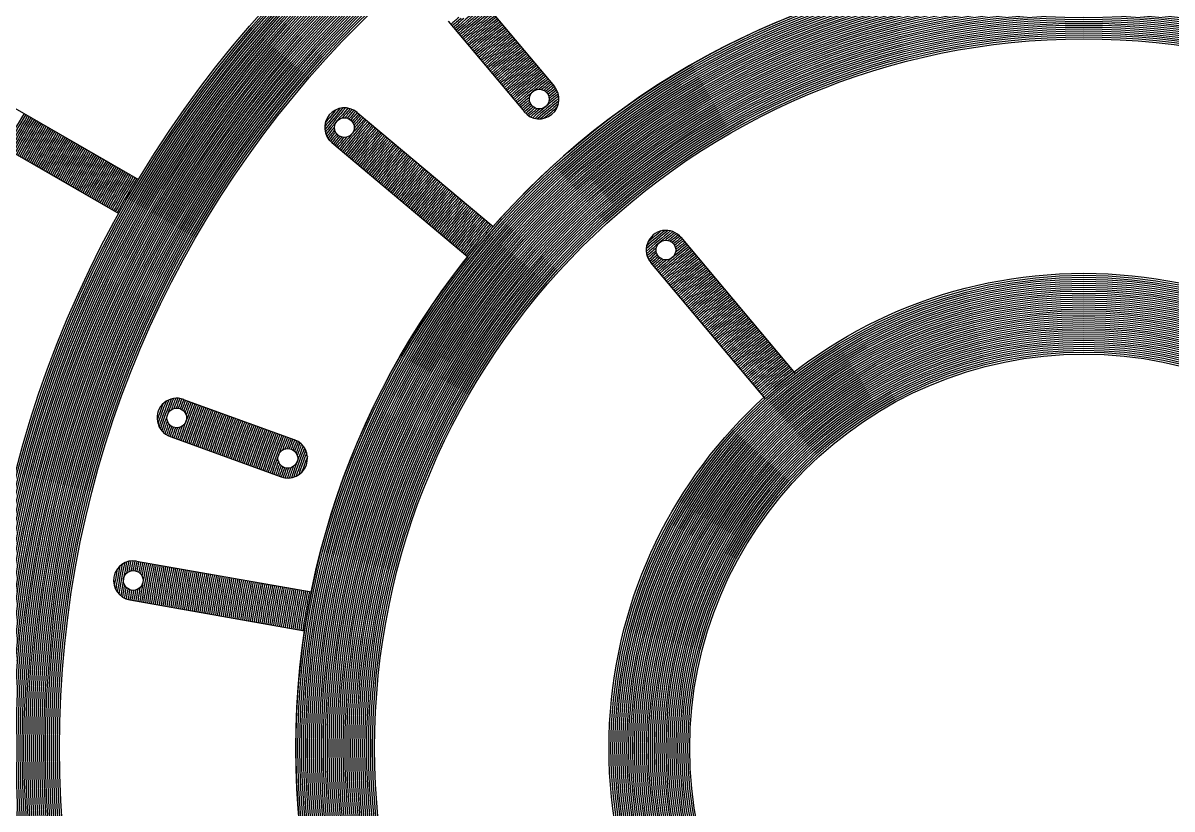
# Model space of a CAD drawing. Header units: millimetres. Extents: x 0 to 2404, y 0 to 1600.
# Drawn here: x 2327.41 to 2356.57, y 1483.18 to 1503.13 of the extents above; entities that cross this region are included whole.
import ezdxf

# ---------------------------------------------------------------- set-up
doc = ezdxf.new("R2010")
doc.units = ezdxf.units.MM

msp = doc.modelspace()

# ---------------------------------------------------------------- linework, layer by layer
for p, q in [((2338.968, 1503.819), (2340.9, 1501.516)), ((2338.202, 1503.176), (2340.134, 1500.873)), ((2324.272, 1502.662), (2330.339, 1499.16)), ((2323.772, 1501.796), (2329.839, 1498.294)), ((2335.887, 1500.861), (2339.339, 1497.964)), ((2335.244, 1500.095), (2338.696, 1497.198)), ((2344.106, 1497.696), (2347.01, 1494.235)), ((2343.339, 1497.054), (2346.244, 1493.593)), ((2331.482, 1493.579), (2334.306, 1492.551)), ((2331.14, 1492.639), (2333.964, 1491.611)), ((2330.292, 1489.476), (2334.73, 1488.694)), ((2330.119, 1488.491), (2334.557, 1487.709))]:
    msp.add_line(p, q)
for centre, radius in [((2354.333, 1484.729), 46), ((2354.333, 1484.729), 45.95), ((2354.333, 1484.729), 45.9), ((2354.333, 1484.729), 45.85), ((2354.333, 1484.729), 45.8), ((2354.333, 1484.729), 45.75), ((2354.333, 1484.729), 45.7), ((2354.333, 1484.729), 45.65), ((2354.333, 1484.729), 45.6), ((2354.333, 1484.729), 45.55), ((2354.333, 1484.729), 45.5), ((2354.333, 1484.729), 45.45), ((2354.333, 1484.729), 45.4), ((2354.333, 1484.729), 45.35), ((2354.333, 1484.729), 45.3), ((2354.333, 1484.729), 45.25), ((2354.333, 1484.729), 45.2), ((2354.333, 1484.729), 45.15), ((2354.333, 1484.729), 45.1), ((2354.333, 1484.729), 45.05), ((2354.333, 1484.729), 45), ((2354.333, 1484.729), 44.95), ((2354.333, 1484.729), 44.9), ((2354.333, 1484.729), 44.85), ((2354.333, 1484.729), 44.8), ((2354.333, 1484.729), 44.75), ((2354.333, 1484.729), 44.7), ((2354.333, 1484.729), 44.65), ((2354.333, 1484.729), 44.6), ((2354.333, 1484.729), 44.55), ((2354.333, 1484.729), 44.5), ((2354.333, 1484.729), 44.45), ((2354.333, 1484.729), 44.4), ((2354.333, 1484.729), 44.35), ((2354.333, 1484.729), 44.3), ((2354.333, 1484.729), 44.25), ((2354.333, 1484.729), 44.2), ((2354.333, 1484.729), 44.15), ((2354.333, 1484.729), 44.1), ((2354.333, 1484.729), 44.05), ((2354.333, 1484.729), 44), ((2354.333, 1484.729), 28), ((2354.333, 1484.729), 27.95), ((2354.333, 1484.729), 27.9), ((2354.333, 1484.729), 27.85), ((2354.333, 1484.729), 27.8), ((2354.333, 1484.729), 27.75), ((2354.333, 1484.729), 27.7), ((2354.333, 1484.729), 27.65), ((2354.333, 1484.729), 27.6), ((2354.333, 1484.729), 27.55), ((2354.333, 1484.729), 27.5), ((2354.333, 1484.729), 27.45), ((2354.333, 1484.729), 27.4), ((2354.333, 1484.729), 27.35), ((2354.333, 1484.729), 27.3), ((2354.333, 1484.729), 27.25), ((2354.333, 1484.729), 27.2), ((2354.333, 1484.729), 27.15), ((2354.333, 1484.729), 27.1), ((2354.333, 1484.729), 27.05), ((2354.333, 1484.729), 27), ((2354.333, 1484.729), 26.95), ((2354.333, 1484.729), 26.9), ((2354.333, 1484.729), 26.85), ((2354.333, 1484.729), 26.8), ((2354.333, 1484.729), 26.75), ((2354.333, 1484.729), 26.7), ((2354.333, 1484.729), 26.65), ((2354.333, 1484.729), 26.6), ((2354.333, 1484.729), 26.55), ((2354.333, 1484.729), 26.5), ((2354.333, 1484.729), 26.45), ((2354.333, 1484.729), 26.4), ((2354.333, 1484.729), 26.35), ((2354.333, 1484.729), 26.3), ((2354.333, 1484.729), 26.25), ((2354.333, 1484.729), 26.2), ((2354.333, 1484.729), 26.15), ((2354.333, 1484.729), 26.1), ((2354.333, 1484.729), 26.05), ((2354.333, 1484.729), 26), ((2354.333, 1484.729), 20), ((2354.333, 1484.729), 19.95), ((2354.333, 1484.729), 19.9), ((2354.333, 1484.729), 19.85), ((2354.333, 1484.729), 19.8), ((2354.333, 1484.729), 19.75), ((2354.333, 1484.729), 19.7), ((2354.333, 1484.729), 19.65), ((2354.333, 1484.729), 19.6), ((2354.333, 1484.729), 19.55), ((2354.333, 1484.729), 19.5), ((2354.333, 1484.729), 19.45), ((2354.333, 1484.729), 19.4), ((2354.333, 1484.729), 19.35), ((2354.333, 1484.729), 19.3), ((2354.333, 1484.729), 19.25), ((2354.333, 1484.729), 19.2), ((2354.333, 1484.729), 19.15), ((2354.333, 1484.729), 19.1), ((2354.333, 1484.729), 19.05), ((2354.333, 1484.729), 19), ((2354.333, 1484.729), 18.95), ((2354.333, 1484.729), 18.9), ((2354.333, 1484.729), 18.85), ((2354.333, 1484.729), 18.8), ((2354.333, 1484.729), 18.75), ((2354.333, 1484.729), 18.7), ((2354.333, 1484.729), 18.65), ((2354.333, 1484.729), 18.6), ((2354.333, 1484.729), 18.55), ((2354.333, 1484.729), 18.5), ((2354.333, 1484.729), 18.45), ((2354.333, 1484.729), 18.4), ((2354.333, 1484.729), 18.35), ((2354.333, 1484.729), 18.3), ((2354.333, 1484.729), 18.25), ((2354.333, 1484.729), 18.2), ((2354.333, 1484.729), 18.15), ((2354.333, 1484.729), 18.1), ((2354.333, 1484.729), 18.05), ((2354.333, 1484.729), 18), ((2340.513, 1501.199), 0.25), ((2335.565, 1500.478), 0.25), ((2343.727, 1497.369), 0.25), ((2354.333, 1484.729), 12.05), ((2354.333, 1484.729), 12.05), ((2354.333, 1484.729), 12), ((2354.333, 1484.729), 11.95), ((2354.333, 1484.729), 11.9), ((2354.333, 1484.729), 11.85), ((2354.333, 1484.729), 11.8), ((2354.333, 1484.729), 11.75), ((2354.333, 1484.729), 11.7), ((2354.333, 1484.729), 11.65), ((2354.333, 1484.729), 11.6), ((2354.333, 1484.729), 11.55), ((2354.333, 1484.729), 11.5), ((2354.333, 1484.729), 11.45), ((2354.333, 1484.729), 11.4), ((2354.333, 1484.729), 11.35), ((2354.333, 1484.729), 11.3), ((2354.333, 1484.729), 11.25), ((2354.333, 1484.729), 11.2), ((2354.333, 1484.729), 11.15), ((2354.333, 1484.729), 11.1), ((2354.333, 1484.729), 11.05), ((2354.333, 1484.729), 11), ((2354.333, 1484.729), 10.95), ((2354.333, 1484.729), 10.9), ((2354.333, 1484.729), 10.85), ((2354.333, 1484.729), 10.8), ((2354.333, 1484.729), 10.75), ((2354.333, 1484.729), 10.7), ((2354.333, 1484.729), 10.65), ((2354.333, 1484.729), 10.6), ((2354.333, 1484.729), 10.55), ((2354.333, 1484.729), 10.5), ((2354.333, 1484.729), 10.45), ((2354.333, 1484.729), 10.4), ((2354.333, 1484.729), 10.35), ((2354.333, 1484.729), 10.3), ((2354.333, 1484.729), 10.25), ((2354.333, 1484.729), 10.2), ((2354.333, 1484.729), 10.15), ((2354.333, 1484.729), 10.1), ((2354.333, 1484.729), 10.05), ((2354.333, 1484.729), 10), ((2331.311, 1493.109), 0.25), ((2334.13, 1492.083), 0.25), ((2330.206, 1488.984), 0.25)]:
    msp.add_circle(centre, radius)
for centre, radius, start, end in [((2354.333, 1484.729), 50, 95.7392, 84.2608), ((2354.333, 1484.729), 20, 141.4325, 138.5675), ((2354.333, 1484.729), 24.25, 128.8186, 131.1814), ((2354.333, 1484.729), 24.2, 128.8161, 131.1839), ((2354.333, 1484.729), 24.15, 128.8137, 131.1863), ((2354.333, 1484.729), 24.1, 128.8112, 131.1888), ((2354.333, 1484.729), 24.4, 130.5369, 131.1742), ((2354.333, 1484.729), 24.35, 130.4692, 131.1766), ((2354.333, 1484.729), 24.3, 130.3522, 131.179), ((2354.333, 1484.729), 24.05, 128.8087, 131.1913), ((2354.333, 1484.729), 24, 128.8063, 131.1937), ((2354.333, 1484.729), 23.95, 128.8038, 131.1962), ((2354.333, 1484.729), 23.9, 128.8013, 131.1987), ((2354.333, 1484.729), 23.85, 128.7987, 131.2013), ((2354.333, 1484.729), 23.8, 128.7962, 131.2038), ((2354.333, 1484.729), 23.75, 128.7937, 131.2063), ((2354.333, 1484.729), 23.7, 128.7911, 131.2089), ((2354.333, 1484.729), 23.65, 128.7886, 131.2114), ((2354.333, 1484.729), 23.6, 128.786, 131.214), ((2354.333, 1484.729), 23.55, 128.7834, 131.2166), ((2354.333, 1484.729), 23.5, 128.7808, 131.2192), ((2354.333, 1484.729), 23.45, 128.7782, 131.2218), ((2354.333, 1484.729), 23.4, 128.7756, 131.2244), ((2354.333, 1484.729), 23.35, 128.773, 131.227), ((2354.333, 1484.729), 23.3, 128.7704, 131.2296), ((2354.333, 1484.729), 23.25, 128.7677, 131.2323), ((2354.333, 1484.729), 23.2, 128.7651, 131.2349), ((2354.333, 1484.729), 23.15, 128.7624, 131.2376), ((2354.333, 1484.729), 23.1, 128.7597, 131.2403), ((2354.333, 1484.729), 23.05, 128.757, 131.243), ((2354.333, 1484.729), 23, 128.7543, 131.2457), ((2354.333, 1484.729), 22.95, 128.7516, 131.2484), ((2354.333, 1484.729), 22.9, 128.7489, 131.2511), ((2354.333, 1484.729), 22.85, 128.7462, 131.2538), ((2354.333, 1484.729), 22.8, 128.7434, 131.2566), ((2354.333, 1484.729), 22.75, 128.7407, 131.2593), ((2354.333, 1484.729), 22.7, 128.7379, 131.2621), ((2354.333, 1484.729), 22.65, 128.7351, 131.2649), ((2354.333, 1484.729), 22.6, 128.7323, 131.2677), ((2354.333, 1484.729), 22.55, 128.7295, 131.2705), ((2354.333, 1484.729), 22.5, 128.7267, 131.2733), ((2354.333, 1484.729), 22.45, 128.7238, 131.2762), ((2354.333, 1484.729), 22.4, 128.721, 131.279), ((2354.333, 1484.729), 22.35, 128.7181, 131.2819), ((2354.333, 1484.729), 22.3, 128.7152, 131.2848), ((2354.333, 1484.729), 22.25, 128.7123, 131.2877), ((2354.333, 1484.729), 22.2, 128.7094, 131.2906), ((2354.333, 1484.729), 22.15, 128.7065, 131.2935), ((2354.333, 1484.729), 22.1, 128.7036, 131.2964), ((2354.333, 1484.729), 22.05, 128.7007, 131.2993), ((2354.333, 1484.729), 22, 128.6977, 131.3023), ((2354.333, 1484.729), 21.95, 128.6947, 131.3053), ((2354.333, 1484.729), 21.9, 128.6918, 131.3082), ((2354.333, 1484.729), 21.85, 128.6888, 131.3112), ((2354.333, 1484.729), 21.8, 128.6858, 131.3142), ((2354.333, 1484.729), 21.75, 128.6827, 131.3173), ((2340.513, 1501.199), 0.5, 220, 40), ((2354.333, 1484.729), 21.7, 128.6797, 129.6021), ((2354.333, 1484.729), 21.65, 128.6767, 129.4689), ((2354.333, 1484.729), 21.6, 128.6736, 129.3908), ((2354.333, 1484.729), 21.55, 128.6705, 129.348), ((2354.333, 1484.729), 21.5, 128.6674, 129.3338), ((2354.333, 1484.729), 21.45, 128.6726, 129.3465), ((2354.333, 1484.729), 21.7, 130.3979, 131.3203), ((2354.333, 1484.729), 21.65, 130.5311, 131.3233), ((2354.333, 1484.729), 21.25, 128.8393, 131.1607), ((2354.333, 1484.729), 21.2, 128.9265, 131.0735), ((2354.333, 1484.729), 21.15, 129.0406, 130.9594), ((2354.333, 1484.729), 21.4, 128.6914, 129.388), ((2354.333, 1484.729), 21.3, 128.773, 129.5984), ((2354.333, 1484.729), 21.35, 128.7244, 129.4651), ((2335.565, 1500.478), 0.5, 50, 230), ((2354.333, 1484.729), 24.9, 139.3041, 140.6959), ((2354.333, 1484.729), 24.85, 139.1708, 140.8292), ((2354.333, 1484.729), 24.8, 139.0702, 140.9298), ((2354.333, 1484.729), 24.95, 139.4949, 140.5051), ((2354.333, 1484.729), 24.75, 138.9925, 141.0075), ((2354.333, 1484.729), 24.7, 138.9326, 139.6506), ((2354.333, 1484.729), 24.65, 138.8879, 139.5337), ((2354.333, 1484.729), 24.6, 138.8566, 139.4652), ((2354.333, 1484.729), 24.55, 138.8377, 139.4277), ((2354.333, 1484.729), 24.5, 138.8306, 139.4153), ((2354.333, 1484.729), 21.6, 130.6092, 131.3264), ((2354.333, 1484.729), 21.55, 130.652, 131.3295), ((2354.333, 1484.729), 21.5, 130.6662, 131.3326), ((2354.333, 1484.729), 21.45, 130.6535, 131.3274), ((2354.333, 1484.729), 21.4, 130.612, 131.3086), ((2354.333, 1484.729), 21.35, 130.5349, 131.2756), ((2354.333, 1484.729), 21.3, 130.4016, 131.227), ((2354.333, 1484.729), 21.1, 129.193, 130.807), ((2354.333, 1484.729), 21.05, 129.413, 130.587), ((2354.333, 1484.729), 31.35, 149.0862, 150.9138), ((2354.333, 1484.729), 31.3, 149.0847, 150.9153), ((2354.333, 1484.729), 31.25, 149.0832, 150.9168), ((2354.333, 1484.729), 31.2, 149.0818, 150.9182), ((2354.333, 1484.729), 31.15, 149.0803, 150.9197), ((2354.333, 1484.729), 31.1, 149.0788, 150.9212), ((2354.333, 1484.729), 31.05, 149.0773, 150.9227), ((2354.333, 1484.729), 31, 149.0758, 150.9242), ((2354.333, 1484.729), 30.95, 149.0743, 150.9257), ((2354.333, 1484.729), 30.9, 149.0728, 150.9272), ((2354.333, 1484.729), 30.85, 149.0713, 150.9287), ((2354.333, 1484.729), 24.25, 138.8186, 141.1814), ((2354.333, 1484.729), 24.2, 138.8161, 141.1839), ((2354.333, 1484.729), 24.15, 138.8137, 141.1863), ((2354.333, 1484.729), 24.1, 138.8112, 141.1888), ((2354.333, 1484.729), 24.05, 138.8087, 141.1913), ((2354.333, 1484.729), 24.45, 138.8282, 139.4266), ((2354.333, 1484.729), 24.4, 138.8258, 139.4631), ((2354.333, 1484.729), 24.35, 138.8234, 139.5308), ((2354.333, 1484.729), 24.3, 138.821, 139.6478), ((2354.333, 1484.729), 30.8, 149.0698, 150.9302), ((2354.333, 1484.729), 30.75, 149.0683, 150.9317), ((2354.333, 1484.729), 30.7, 149.0668, 150.9332), ((2354.333, 1484.729), 30.65, 149.0653, 150.9347), ((2354.333, 1484.729), 30.6, 149.0638, 150.9362), ((2354.333, 1484.729), 30.55, 149.0622, 150.9378), ((2354.333, 1484.729), 30.5, 149.0607, 150.9393), ((2354.333, 1484.729), 30.45, 149.0591, 150.9409), ((2354.333, 1484.729), 30.4, 149.0576, 150.9424), ((2354.333, 1484.729), 30.35, 149.056, 150.944), ((2354.333, 1484.729), 30.3, 149.0545, 150.9455), ((2354.333, 1484.729), 30.25, 149.0529, 150.9471), ((2354.333, 1484.729), 24.7, 140.3494, 141.0674), ((2354.333, 1484.729), 24.65, 140.4663, 141.1121), ((2354.333, 1484.729), 24.6, 140.5348, 141.1434), ((2354.333, 1484.729), 24.55, 140.5723, 141.1623), ((2354.333, 1484.729), 24.5, 140.5847, 141.1694), ((2354.333, 1484.729), 24, 138.8063, 141.1937), ((2354.333, 1484.729), 23.95, 138.8038, 141.1962), ((2354.333, 1484.729), 23.9, 138.8013, 141.1987), ((2354.333, 1484.729), 23.85, 138.7987, 141.2013), ((2354.333, 1484.729), 23.8, 138.7962, 141.2038), ((2354.333, 1484.729), 23.75, 138.7937, 141.2063), ((2354.333, 1484.729), 23.7, 138.7911, 141.2089), ((2354.333, 1484.729), 23.65, 138.7886, 141.2114), ((2354.333, 1484.729), 23.6, 138.786, 141.214), ((2354.333, 1484.729), 30.2, 149.0514, 150.9486), ((2354.333, 1484.729), 30.15, 149.0498, 150.9502), ((2354.333, 1484.729), 30.1, 149.0482, 150.9518), ((2354.333, 1484.729), 30.05, 149.0466, 150.9534), ((2354.333, 1484.729), 30, 149.045, 150.955), ((2354.333, 1484.729), 29.95, 149.0434, 150.9566), ((2354.333, 1484.729), 29.9, 149.0418, 150.9582), ((2354.333, 1484.729), 29.85, 149.0402, 150.9598), ((2354.333, 1484.729), 29.8, 149.0386, 150.9614), ((2354.333, 1484.729), 29.75, 149.037, 150.963), ((2354.333, 1484.729), 29.7, 149.0354, 150.9646), ((2354.333, 1484.729), 29.65, 149.0338, 150.9662), ((2354.333, 1484.729), 24.45, 140.5734, 141.1718), ((2354.333, 1484.729), 24.4, 140.5369, 141.1742), ((2354.333, 1484.729), 24.35, 140.4692, 141.1766), ((2354.333, 1484.729), 24.3, 140.3522, 141.179), ((2354.333, 1484.729), 23.55, 138.7834, 141.2166), ((2354.333, 1484.729), 23.5, 138.7808, 141.2192), ((2354.333, 1484.729), 23.45, 138.7782, 141.2218), ((2354.333, 1484.729), 23.4, 138.7756, 141.2244), ((2354.333, 1484.729), 23.35, 138.773, 141.227), ((2354.333, 1484.729), 23.3, 138.7704, 141.2296), ((2354.333, 1484.729), 23.25, 138.7677, 141.2323), ((2354.333, 1484.729), 23.2, 138.7651, 141.2349), ((2354.333, 1484.729), 23.15, 138.7624, 141.2376), ((2354.333, 1484.729), 29.6, 149.0321, 150.9679), ((2354.333, 1484.729), 29.55, 149.0305, 150.9695), ((2354.333, 1484.729), 29.5, 149.0288, 150.9712), ((2354.333, 1484.729), 29.45, 149.0272, 150.9728), ((2354.333, 1484.729), 29.4, 149.0255, 150.9745), ((2354.333, 1484.729), 29.35, 149.0239, 150.9761), ((2354.333, 1484.729), 29.3, 149.0222, 150.9778), ((2354.333, 1484.729), 29.25, 149.0205, 150.9795), ((2354.333, 1484.729), 29.2, 149.0189, 150.9811), ((2354.333, 1484.729), 29.15, 149.0172, 150.9828), ((2354.333, 1484.729), 29.1, 149.0155, 150.9845), ((2354.333, 1484.729), 23.1, 138.7597, 141.2403), ((2354.333, 1484.729), 23.05, 138.757, 141.243), ((2354.333, 1484.729), 23, 138.7543, 141.2457), ((2354.333, 1484.729), 22.95, 138.7516, 141.2484), ((2354.333, 1484.729), 22.9, 138.7489, 141.2511), ((2354.333, 1484.729), 22.85, 138.7462, 141.2538), ((2354.333, 1484.729), 22.8, 138.7434, 141.2566), ((2354.333, 1484.729), 22.75, 138.7407, 141.2593), ((2354.333, 1484.729), 22.7, 138.7379, 141.2621), ((2354.333, 1484.729), 29.05, 149.0138, 150.9862), ((2354.333, 1484.729), 29, 149.0121, 150.9879), ((2354.333, 1484.729), 28.95, 149.0104, 150.9896), ((2354.333, 1484.729), 28.9, 149.0087, 150.9913), ((2354.333, 1484.729), 28.85, 149.007, 150.993), ((2354.333, 1484.729), 28.8, 149.0052, 150.9948), ((2354.333, 1484.729), 28.75, 149.0035, 150.9965), ((2354.333, 1484.729), 28.7, 149.0018, 150.9982), ((2354.333, 1484.729), 28.65, 149, 151), ((2354.333, 1484.729), 28.6, 148.9983, 151.0017), ((2354.333, 1484.729), 28.55, 148.9965, 151.0035), ((2354.333, 1484.729), 28.5, 148.9948, 151.0052), ((2354.333, 1484.729), 22.65, 138.7351, 141.2649), ((2354.333, 1484.729), 22.6, 138.7323, 141.2677), ((2354.333, 1484.729), 22.55, 138.7295, 141.2705), ((2354.333, 1484.729), 22.5, 138.7267, 141.2733), ((2354.333, 1484.729), 22.45, 138.7238, 141.2762), ((2354.333, 1484.729), 22.4, 138.721, 141.279), ((2354.333, 1484.729), 22.35, 138.7181, 141.2819), ((2354.333, 1484.729), 22.3, 138.7152, 141.2848), ((2354.333, 1484.729), 22.25, 138.7123, 141.2877), ((2354.333, 1484.729), 28.45, 148.993, 151.007), ((2354.333, 1484.729), 28.4, 148.9912, 151.0088), ((2354.333, 1484.729), 28.35, 148.9894, 151.0106), ((2354.333, 1484.729), 28.3, 148.9894, 151.0123), ((2354.333, 1484.729), 28.25, 148.9894, 151.0141), ((2354.333, 1484.729), 28.2, 148.9894, 151.0159), ((2354.333, 1484.729), 28.15, 148.9894, 151.0177), ((2354.333, 1484.729), 28.1, 148.9894, 151.0196), ((2354.333, 1484.729), 28.05, 148.9894, 151.0214), ((2354.333, 1484.729), 22.2, 138.7094, 141.2906), ((2354.333, 1484.729), 22.15, 138.7065, 141.2935), ((2354.333, 1484.729), 22.1, 138.7036, 141.2964), ((2354.333, 1484.729), 22.05, 138.7007, 141.2993), ((2354.333, 1484.729), 22, 138.6977, 141.3023), ((2354.333, 1484.729), 21.95, 138.6947, 141.3053), ((2354.333, 1484.729), 21.9, 138.6918, 141.3082), ((2354.333, 1484.729), 21.85, 138.6888, 141.3112), ((2354.333, 1484.729), 21.8, 138.6858, 141.3142), ((2354.333, 1484.729), 21.75, 138.6827, 141.3173), ((2354.333, 1484.729), 21.7, 138.6797, 141.3203), ((2354.333, 1484.729), 21.65, 138.6767, 141.3233), ((2354.333, 1484.729), 21.6, 138.6736, 141.3264), ((2354.333, 1484.729), 21.55, 138.6705, 141.3295), ((2354.333, 1484.729), 21.5, 138.6674, 141.3326), ((2354.333, 1484.729), 21.45, 138.6643, 141.3357), ((2354.333, 1484.729), 21.4, 138.6612, 141.3388), ((2354.333, 1484.729), 21.35, 138.6581, 141.3419), ((2354.333, 1484.729), 21.3, 138.6549, 141.3451), ((2354.333, 1484.729), 21.25, 138.6517, 141.3483), ((2354.333, 1484.729), 21.2, 138.6486, 141.3514), ((2354.333, 1484.729), 21.15, 138.6454, 141.3546), ((2354.333, 1484.729), 21.1, 138.6422, 141.3578), ((2354.333, 1484.729), 21.05, 138.6389, 141.3611), ((2354.333, 1484.729), 21, 138.6357, 141.3643), ((2354.333, 1484.729), 20.95, 138.6324, 141.3676), ((2354.333, 1484.729), 20.9, 138.6292, 141.3708), ((2354.333, 1484.729), 20.85, 138.6259, 141.3741), ((2354.333, 1484.729), 20.8, 138.6226, 141.3774), ((2354.333, 1484.729), 20.75, 138.6192, 141.3808), ((2354.333, 1484.729), 20.7, 138.6159, 141.3841), ((2354.333, 1484.729), 20.65, 138.6126, 141.3874), ((2354.333, 1484.729), 20.6, 138.6092, 141.3908), ((2354.333, 1484.729), 20.55, 138.6058, 141.3942), ((2354.333, 1484.729), 20.5, 138.6024, 141.3976), ((2354.333, 1484.729), 20.45, 138.599, 141.401), ((2354.333, 1484.729), 20.4, 138.5956, 141.4044), ((2354.333, 1484.729), 20.35, 138.5921, 141.4079), ((2354.333, 1484.729), 20.3, 138.5886, 141.4114), ((2354.333, 1484.729), 20.25, 138.5851, 141.4149), ((2354.333, 1484.729), 20.2, 138.5816, 141.4184), ((2354.333, 1484.729), 20.15, 138.5781, 141.4219), ((2354.333, 1484.729), 20.1, 138.5746, 141.4254), ((2354.333, 1484.729), 20.05, 138.571, 141.429), ((2343.727, 1497.369), 0.5, 39.1317, 220.8683), ((2354.333, 1484.729), 16.85, 128.7727, 131.2273), ((2354.333, 1484.729), 16.8, 128.6232, 131.3768), ((2354.333, 1484.729), 16.75, 128.5074, 131.4926), ((2354.333, 1484.729), 16.9, 128.9703, 131.0297), ((2354.333, 1484.729), 16.95, 129.2528, 130.7472), ((2354.333, 1484.729), 16.7, 128.418, 129.4823), ((2354.333, 1484.729), 16.65, 128.3509, 129.3086), ((2354.333, 1484.729), 16.6, 128.3037, 129.2068), ((2354.333, 1484.729), 16.55, 128.2748, 129.1507), ((2354.333, 1484.729), 16.5, 128.2635, 129.1319), ((2354.333, 1484.729), 16.45, 128.2582, 129.1481), ((2354.333, 1484.729), 16.7, 130.5177, 131.582), ((2354.333, 1484.729), 16.65, 130.6914, 131.6491), ((2354.333, 1484.729), 16.25, 128.2368, 131.7632), ((2354.333, 1484.729), 16.2, 128.2313, 131.7687), ((2354.333, 1484.729), 16.15, 128.2259, 131.7741), ((2354.333, 1484.729), 16.1, 128.2203, 131.7797), ((2354.333, 1484.729), 16.4, 128.2529, 129.2019), ((2354.333, 1484.729), 16.3, 128.2422, 129.4759), ((2354.333, 1484.729), 16.35, 128.2476, 129.3023), ((2354.333, 1484.729), 16.6, 130.7932, 131.6963), ((2354.333, 1484.729), 16.55, 130.8493, 131.7252), ((2354.333, 1484.729), 16.5, 130.8681, 131.7365), ((2354.333, 1484.729), 16.45, 130.8519, 131.7418), ((2354.333, 1484.729), 16.4, 130.7981, 131.7471), ((2354.333, 1484.729), 16.35, 130.6977, 131.7524), ((2354.333, 1484.729), 16.3, 130.5241, 131.7578), ((2354.333, 1484.729), 16.05, 128.2148, 131.7852), ((2354.333, 1484.729), 16, 128.2092, 131.7908), ((2354.333, 1484.729), 15.95, 128.2036, 131.7964), ((2354.333, 1484.729), 15.9, 128.1979, 131.8021), ((2354.333, 1484.729), 15.85, 128.1923, 131.8077), ((2354.333, 1484.729), 15.8, 128.1865, 131.8135), ((2354.333, 1484.729), 15.75, 128.1808, 131.8192), ((2354.333, 1484.729), 15.7, 128.175, 131.825), ((2354.333, 1484.729), 15.65, 128.1692, 131.8308), ((2354.333, 1484.729), 15.6, 128.1633, 131.8367), ((2354.333, 1484.729), 15.55, 128.1574, 131.8426), ((2354.333, 1484.729), 15.5, 128.1514, 131.8486), ((2354.333, 1484.729), 15.45, 128.1454, 131.8546), ((2354.333, 1484.729), 15.4, 128.1394, 131.8606), ((2354.333, 1484.729), 15.35, 128.1334, 131.8666), ((2354.333, 1484.729), 15.3, 128.1273, 131.8727), ((2354.333, 1484.729), 15.25, 128.1211, 131.8789), ((2354.333, 1484.729), 15.2, 128.1149, 131.8851), ((2354.333, 1484.729), 15.15, 128.1087, 131.8913), ((2354.333, 1484.729), 15.1, 128.1024, 131.8976), ((2354.333, 1484.729), 15.05, 128.0961, 131.9039), ((2354.333, 1484.729), 15, 128.0898, 131.9102), ((2354.333, 1484.729), 14.95, 128.0834, 131.9166), ((2354.333, 1484.729), 14.9, 128.077, 131.923), ((2354.333, 1484.729), 14.85, 128.0705, 131.9295), ((2354.333, 1484.729), 14.8, 128.064, 131.936), ((2354.333, 1484.729), 14.75, 128.0574, 131.9426), ((2354.333, 1484.729), 14.7, 128.0508, 131.9492), ((2354.333, 1484.729), 14.65, 128.0441, 131.9559), ((2354.333, 1484.729), 14.6, 128.0374, 131.9626), ((2354.333, 1484.729), 14.55, 128.0307, 131.9693), ((2354.333, 1484.729), 14.5, 128.0239, 131.9761), ((2354.333, 1484.729), 14.45, 128.0171, 131.9829), ((2354.333, 1484.729), 14.4, 128.0102, 131.9898), ((2354.333, 1484.729), 14.35, 128.0032, 131.9968), ((2354.333, 1484.729), 14.3, 127.9962, 132.0038), ((2354.333, 1484.729), 14.25, 127.9892, 132.0108), ((2354.333, 1484.729), 14.2, 127.9821, 132.0179), ((2354.333, 1484.729), 14.15, 127.975, 132.025), ((2354.333, 1484.729), 14.1, 127.9678, 132.0322), ((2354.333, 1484.729), 14.05, 127.9606, 132.0394), ((2354.333, 1484.729), 14, 127.9533, 132.0467), ((2354.333, 1484.729), 13.95, 127.9459, 132.0541), ((2354.333, 1484.729), 13.9, 127.9386, 132.0614), ((2354.333, 1484.729), 13.85, 127.9311, 132.0689), ((2354.333, 1484.729), 13.8, 127.9236, 132.0764), ((2354.333, 1484.729), 13.75, 127.9161, 132.0839), ((2354.333, 1484.729), 13.7, 127.9084, 132.0916), ((2354.333, 1484.729), 13.65, 127.9008, 132.0992), ((2354.333, 1484.729), 13.6, 127.8931, 132.1069), ((2354.333, 1484.729), 13.55, 127.8853, 132.1147), ((2354.333, 1484.729), 13.5, 127.8774, 132.1226), ((2354.333, 1484.729), 13.45, 127.8696, 132.1304), ((2354.333, 1484.729), 13.4, 127.8616, 132.1384), ((2354.333, 1484.729), 13.35, 127.8536, 132.1464), ((2354.333, 1484.729), 13.3, 127.8455, 132.1545), ((2354.333, 1484.729), 13.25, 127.8374, 132.1626), ((2354.333, 1484.729), 13.2, 127.8292, 132.1708), ((2354.333, 1484.729), 13.15, 127.8209, 132.1791), ((2354.333, 1484.729), 13.1, 127.8126, 132.1874), ((2354.333, 1484.729), 13.05, 127.8042, 132.1958), ((2354.333, 1484.729), 13, 127.7958, 132.2042), ((2354.333, 1484.729), 12.95, 127.7873, 132.2127), ((2354.333, 1484.729), 12.9, 127.7787, 132.2213), ((2354.333, 1484.729), 12.85, 127.77, 132.23), ((2354.333, 1484.729), 12.8, 127.7613, 132.2387), ((2354.333, 1484.729), 12.75, 127.7525, 132.2475), ((2354.333, 1484.729), 12.7, 127.7437, 132.2563), ((2354.333, 1484.729), 12.65, 127.7348, 132.2652), ((2354.333, 1484.729), 12.6, 127.7258, 132.2742), ((2354.333, 1484.729), 12.55, 127.7167, 132.2833), ((2354.333, 1484.729), 12.5, 127.7076, 132.2924), ((2354.333, 1484.729), 12.45, 127.6983, 132.3017), ((2354.333, 1484.729), 12.4, 127.6891, 132.3109), ((2354.333, 1484.729), 12.35, 127.6797, 132.3203), ((2354.333, 1484.729), 12.3, 127.6703, 132.3297), ((2354.333, 1484.729), 12.25, 127.6607, 132.3393), ((2354.333, 1484.729), 12.2, 127.6512, 132.3488), ((2354.333, 1484.729), 12.15, 127.6415, 132.3585), ((2354.333, 1484.729), 12.1, 127.6317, 132.3683), ((2354.333, 1484.729), 12.05, 127.6219, 132.3781), ((2331.311, 1493.109), 0.5, 69.4153, 250.5847), ((2354.333, 1484.729), 24.85, 159.1708, 160.8292), ((2354.333, 1484.729), 24.8, 159.0702, 160.9298), ((2354.333, 1484.729), 24.75, 158.9925, 161.0075), ((2354.333, 1484.729), 24.7, 158.9326, 159.6506), ((2354.333, 1484.729), 24.65, 158.8879, 159.5337), ((2354.333, 1484.729), 24.6, 158.8566, 159.4652), ((2354.333, 1484.729), 24.55, 158.8377, 159.4277), ((2354.333, 1484.729), 24.5, 158.8306, 159.4153), ((2354.333, 1484.729), 24.95, 159.4949, 160.5051), ((2354.333, 1484.729), 24.9, 159.3041, 160.6959), ((2354.333, 1484.729), 24.25, 158.8186, 161.1814), ((2354.333, 1484.729), 24.2, 158.8161, 161.1839), ((2354.333, 1484.729), 24.45, 158.8282, 159.4266), ((2354.333, 1484.729), 24.15, 158.8137, 161.1863), ((2354.333, 1484.729), 24.4, 158.8258, 159.4631), ((2354.333, 1484.729), 24.35, 158.8234, 159.5308), ((2354.333, 1484.729), 24.1, 158.8112, 161.1888), ((2354.333, 1484.729), 24.3, 158.821, 159.6478), ((2354.333, 1484.729), 24.05, 158.8087, 161.1913), ((2354.333, 1484.729), 24, 158.8063, 161.1937), ((2354.333, 1484.729), 23.95, 158.8038, 161.1962), ((2354.333, 1484.729), 23.9, 158.8013, 161.1987), ((2354.333, 1484.729), 23.85, 158.7987, 161.2013), ((2354.333, 1484.729), 23.8, 158.7962, 161.2038), ((2354.333, 1484.729), 23.75, 158.7937, 161.2063), ((2354.333, 1484.729), 23.7, 158.7911, 161.2089), ((2354.333, 1484.729), 23.65, 158.7886, 161.2114), ((2354.333, 1484.729), 24.7, 160.3494, 161.0674), ((2354.333, 1484.729), 23.6, 158.786, 161.214), ((2354.333, 1484.729), 23.55, 158.7834, 161.2166), ((2354.333, 1484.729), 23.5, 158.7808, 161.2192), ((2354.333, 1484.729), 23.45, 158.7782, 161.2218), ((2354.333, 1484.729), 23.4, 158.7756, 161.2244), ((2354.333, 1484.729), 23.35, 158.773, 161.227), ((2354.333, 1484.729), 23.3, 158.7704, 161.2296), ((2354.333, 1484.729), 23.25, 158.7677, 161.2323), ((2354.333, 1484.729), 23.2, 158.7651, 161.2349), ((2354.333, 1484.729), 23.15, 158.7624, 161.2376), ((2354.333, 1484.729), 23.1, 158.7597, 161.2403), ((2354.333, 1484.729), 23.05, 158.757, 161.243), ((2354.333, 1484.729), 23, 158.7543, 161.2457), ((2354.333, 1484.729), 22.95, 158.7516, 161.2484), ((2354.333, 1484.729), 22.9, 158.7489, 161.2511), ((2354.333, 1484.729), 22.85, 158.7462, 161.2538), ((2354.333, 1484.729), 22.8, 158.7434, 161.2566), ((2354.333, 1484.729), 24.65, 160.4663, 161.1121), ((2354.333, 1484.729), 24.6, 160.5348, 161.1434), ((2354.333, 1484.729), 24.55, 160.5723, 161.1623), ((2354.333, 1484.729), 24.5, 160.5847, 161.1694), ((2354.333, 1484.729), 24.45, 160.5734, 161.1718), ((2354.333, 1484.729), 24.4, 160.5369, 161.1742), ((2354.333, 1484.729), 24.35, 160.4692, 161.1766), ((2354.333, 1484.729), 24.3, 160.3522, 161.179), ((2354.333, 1484.729), 22.75, 158.7407, 161.2593), ((2354.333, 1484.729), 22.7, 158.7379, 161.2621), ((2354.333, 1484.729), 22.65, 158.7351, 161.2649), ((2354.333, 1484.729), 22.6, 158.7323, 161.2677), ((2354.333, 1484.729), 22.55, 158.7295, 161.2705), ((2354.333, 1484.729), 22.5, 158.7267, 161.2733), ((2354.333, 1484.729), 22.45, 158.7238, 161.2762), ((2354.333, 1484.729), 22.4, 158.721, 161.279), ((2354.333, 1484.729), 22.35, 158.7181, 161.2819), ((2354.333, 1484.729), 22.3, 158.7152, 161.2848), ((2354.333, 1484.729), 22.25, 158.7123, 161.2877), ((2354.333, 1484.729), 22.2, 158.7094, 161.2906), ((2354.333, 1484.729), 22.15, 158.7065, 161.2935), ((2354.333, 1484.729), 22.1, 158.7036, 161.2964), ((2354.333, 1484.729), 22.05, 158.7007, 161.2993), ((2354.333, 1484.729), 22, 158.6977, 161.3023), ((2354.333, 1484.729), 21.95, 158.6947, 161.3053), ((2354.333, 1484.729), 21.9, 158.6918, 161.3082), ((2354.333, 1484.729), 21.85, 158.6888, 161.3112), ((2354.333, 1484.729), 21.8, 158.6858, 161.3142), ((2354.333, 1484.729), 21.75, 158.6827, 161.3173), ((2334.13, 1492.083), 0.5, 250, 70), ((2354.333, 1484.729), 21.7, 158.6797, 159.6021), ((2354.333, 1484.729), 21.65, 158.6767, 159.4689), ((2354.333, 1484.729), 21.6, 158.6736, 159.3908), ((2354.333, 1484.729), 21.55, 158.6705, 159.348), ((2354.333, 1484.729), 21.5, 158.6674, 159.3338), ((2354.333, 1484.729), 21.25, 158.8393, 161.1607), ((2354.333, 1484.729), 21.45, 158.6726, 159.3465), ((2354.333, 1484.729), 21.4, 158.6914, 159.388), ((2354.333, 1484.729), 21.35, 158.7244, 159.4651), ((2354.333, 1484.729), 21.3, 158.773, 159.5984), ((2354.333, 1484.729), 21.2, 158.9265, 161.0735), ((2354.333, 1484.729), 21.15, 159.0406, 160.9594), ((2354.333, 1484.729), 21.1, 159.193, 160.807), ((2354.333, 1484.729), 21.05, 159.413, 160.587), ((2354.333, 1484.729), 21.7, 160.3979, 161.3203), ((2354.333, 1484.729), 21.65, 160.5311, 161.3233), ((2354.333, 1484.729), 21.6, 160.6092, 161.3264), ((2354.333, 1484.729), 21.55, 160.652, 161.3295), ((2354.333, 1484.729), 21.5, 160.6662, 161.3326), ((2354.333, 1484.729), 21.45, 160.6535, 161.3274), ((2354.333, 1484.729), 21.4, 160.612, 161.3086), ((2354.333, 1484.729), 21.35, 160.5349, 161.2756), ((2354.333, 1484.729), 21.3, 160.4016, 161.227), ((2330.206, 1488.984), 0.5, 80, 260), ((2354.333, 1484.729), 24.65, 168.8879, 169.5337), ((2354.333, 1484.729), 24.6, 168.8566, 169.4652), ((2354.333, 1484.729), 24.55, 168.8377, 169.4277), ((2354.333, 1484.729), 24.95, 169.4949, 170.5051), ((2354.333, 1484.729), 24.9, 169.3041, 170.6959), ((2354.333, 1484.729), 24.85, 169.1708, 170.8292), ((2354.333, 1484.729), 24.8, 169.0702, 170.9298), ((2354.333, 1484.729), 24.75, 168.9925, 171.0075), ((2354.333, 1484.729), 24.7, 168.9326, 169.6506), ((2354.333, 1484.729), 24.5, 168.8306, 169.4153), ((2354.333, 1484.729), 24.45, 168.8282, 169.4266), ((2354.333, 1484.729), 24.4, 168.8258, 169.4631), ((2354.333, 1484.729), 24.25, 168.8186, 171.1814), ((2354.333, 1484.729), 24.35, 168.8234, 169.5308), ((2354.333, 1484.729), 24.2, 168.8161, 171.1839), ((2354.333, 1484.729), 24.3, 168.821, 169.6478), ((2354.333, 1484.729), 24.15, 168.8137, 171.1863), ((2354.333, 1484.729), 24.1, 168.8112, 171.1888), ((2354.333, 1484.729), 24.05, 168.8087, 171.1913), ((2354.333, 1484.729), 24, 168.8063, 171.1937), ((2354.333, 1484.729), 23.95, 168.8038, 171.1962), ((2354.333, 1484.729), 23.9, 168.8013, 171.1987), ((2354.333, 1484.729), 23.85, 168.7987, 171.2013), ((2354.333, 1484.729), 23.8, 168.7962, 171.2038), ((2354.333, 1484.729), 23.75, 168.7937, 171.2063), ((2354.333, 1484.729), 23.7, 168.7911, 171.2089), ((2354.333, 1484.729), 23.65, 168.7886, 171.2114), ((2354.333, 1484.729), 23.6, 168.786, 171.214), ((2354.333, 1484.729), 23.55, 168.7834, 171.2166), ((2354.333, 1484.729), 23.5, 168.7808, 171.2192), ((2354.333, 1484.729), 23.45, 168.7782, 171.2218), ((2354.333, 1484.729), 23.4, 168.7756, 171.2244), ((2354.333, 1484.729), 23.35, 168.773, 171.227), ((2354.333, 1484.729), 23.3, 168.7704, 171.2296), ((2354.333, 1484.729), 23.25, 168.7677, 171.2323), ((2354.333, 1484.729), 23.2, 168.7651, 171.2349), ((2354.333, 1484.729), 23.15, 168.7624, 171.2376), ((2354.333, 1484.729), 23.1, 168.7597, 171.2403), ((2354.333, 1484.729), 23.05, 168.757, 171.243), ((2354.333, 1484.729), 23, 168.7543, 171.2457), ((2354.333, 1484.729), 22.95, 168.7516, 171.2484), ((2354.333, 1484.729), 22.9, 168.7489, 171.2511), ((2354.333, 1484.729), 22.85, 168.7462, 171.2538), ((2354.333, 1484.729), 22.8, 168.7434, 171.2566), ((2354.333, 1484.729), 22.75, 168.7407, 171.2593), ((2354.333, 1484.729), 22.7, 168.7379, 171.2621), ((2354.333, 1484.729), 22.65, 168.7351, 171.2649), ((2354.333, 1484.729), 22.6, 168.7323, 171.2677), ((2354.333, 1484.729), 22.55, 168.7295, 171.2705), ((2354.333, 1484.729), 22.5, 168.7267, 171.2733), ((2354.333, 1484.729), 22.45, 168.7238, 171.2762), ((2354.333, 1484.729), 22.4, 168.721, 171.279), ((2354.333, 1484.729), 22.35, 168.7181, 171.2819), ((2354.333, 1484.729), 22.3, 168.7152, 171.2848), ((2354.333, 1484.729), 22.25, 168.7123, 171.2877), ((2354.333, 1484.729), 22.2, 168.7094, 171.2906), ((2354.333, 1484.729), 22.15, 168.7065, 171.2935), ((2354.333, 1484.729), 22.1, 168.7036, 171.2964), ((2354.333, 1484.729), 22.05, 168.7007, 171.2993), ((2354.333, 1484.729), 22, 168.6977, 171.3023), ((2354.333, 1484.729), 21.95, 168.6947, 171.3053), ((2354.333, 1484.729), 21.9, 168.6918, 171.3082), ((2354.333, 1484.729), 21.85, 168.6888, 171.3112), ((2354.333, 1484.729), 21.8, 168.6858, 171.3142), ((2354.333, 1484.729), 21.75, 168.6827, 171.3173), ((2354.333, 1484.729), 21.7, 168.6797, 171.3203), ((2354.333, 1484.729), 21.65, 168.6767, 171.3233), ((2354.333, 1484.729), 21.6, 168.6736, 171.3264), ((2354.333, 1484.729), 21.55, 168.6705, 171.3295), ((2354.333, 1484.729), 21.5, 168.6674, 171.3326), ((2354.333, 1484.729), 21.45, 168.6643, 171.3357), ((2354.333, 1484.729), 21.4, 168.6612, 171.3388), ((2354.333, 1484.729), 21.35, 168.6581, 171.3419), ((2354.333, 1484.729), 21.3, 168.6549, 171.3451), ((2354.333, 1484.729), 21.25, 168.6517, 171.3483), ((2354.333, 1484.729), 21.2, 168.6486, 171.3514), ((2354.333, 1484.729), 24.7, 170.3494, 171.0674), ((2354.333, 1484.729), 24.65, 170.4663, 171.1121), ((2354.333, 1484.729), 24.6, 170.5348, 171.1434), ((2354.333, 1484.729), 24.55, 170.5723, 171.1623), ((2354.333, 1484.729), 24.5, 170.5847, 171.1694), ((2354.333, 1484.729), 24.45, 170.5734, 171.1718), ((2354.333, 1484.729), 24.4, 170.5369, 171.1742), ((2354.333, 1484.729), 24.35, 170.4692, 171.1766), ((2354.333, 1484.729), 24.3, 170.3522, 171.179), ((2354.333, 1484.729), 21.15, 168.6454, 171.3546), ((2354.333, 1484.729), 21.1, 168.6422, 171.3578), ((2354.333, 1484.729), 21.05, 168.6389, 171.3611), ((2354.333, 1484.729), 21, 168.6357, 171.3643), ((2354.333, 1484.729), 20.95, 168.6324, 171.3676), ((2354.333, 1484.729), 20.9, 168.6292, 171.3708), ((2354.333, 1484.729), 20.85, 168.6259, 171.3741), ((2354.333, 1484.729), 20.8, 168.6226, 171.3774), ((2354.333, 1484.729), 20.75, 168.6192, 171.3808), ((2354.333, 1484.729), 20.7, 168.6159, 171.3841), ((2354.333, 1484.729), 20.65, 168.6126, 171.3874), ((2354.333, 1484.729), 20.6, 168.6092, 171.3908), ((2354.333, 1484.729), 20.55, 168.6058, 171.3942), ((2354.333, 1484.729), 20.5, 168.6024, 171.3976), ((2354.333, 1484.729), 20.45, 168.599, 171.401), ((2354.333, 1484.729), 20.4, 168.5956, 171.4044), ((2354.333, 1484.729), 20.35, 168.5921, 171.4079), ((2354.333, 1484.729), 20.3, 168.5886, 171.4114), ((2354.333, 1484.729), 20.25, 168.5851, 171.4149), ((2354.333, 1484.729), 20.2, 168.5816, 171.4184), ((2354.333, 1484.729), 20.15, 168.5781, 171.4219), ((2354.333, 1484.729), 20.1, 168.5746, 171.4254), ((2354.333, 1484.729), 20.05, 168.571, 171.429)]:
    msp.add_arc(centre, radius, start, end)

doc.saveas('drawing.dxf')
